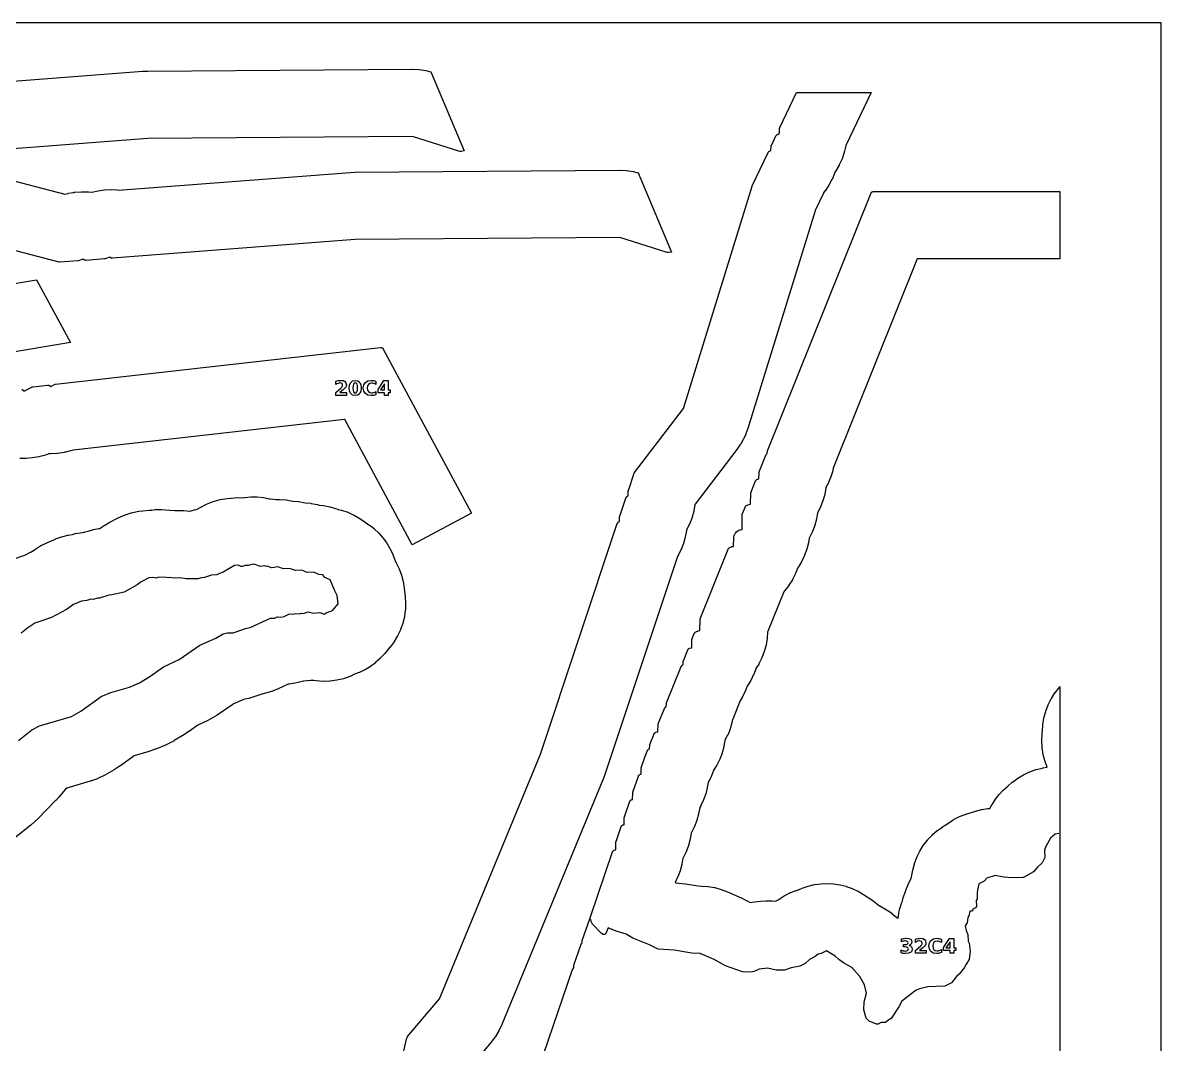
# Model space of a CAD drawing. Header units: millimetres. Extents: x 0 to 841, y 0 to 594.
# Drawn here: x 503.3 to 841, y 290.9 to 594 of the extents above; entities that cross this region are included whole.
import ezdxf

# ---------------------------------------------------------------- set-up
doc = ezdxf.new("R2010")
doc.units = ezdxf.units.MM
for name, color, linetype in [('CUT', 1, 'Continuous'), ('ENGRAVE', 5, 'Continuous'), ('SHEET_EDGE_DO_NOT_CUT', 8, 'Continuous')]:
    doc.layers.add(name, color=color, linetype=linetype)

msp = doc.modelspace()

# ---------------------------------------------------------------- linework, layer by layer
at = {"layer": 'CUT'}
for points in [[(469.58, 574.27), (538.87, 579.61), (538.88, 579.61), (540.26, 579.67), (540.28, 579.67), (618.72, 580.24), (618.75, 580.24), (620.78, 580.15), (620.83, 580.15), (622.82, 579.85), (622.87, 579.84), (624.31, 579.47), (634.21, 555.97), (633.32, 555.82), (633.32, 555.82), (633.28, 555.81), (633.23, 555.81), (633.18, 555.81), (633.02, 555.83), (632.97, 555.84), (632.93, 555.85), (618.89, 560.24), (618.88, 560.24), (618.87, 560.24), (540.42, 559.67), (540.4, 559.67), (468.24, 554.11)], [(609.48, 259.35), (617.24, 292.81), (617.25, 292.86), (617.27, 292.9), (617.29, 292.95), (617.37, 293.09), (617.4, 293.13), (617.42, 293.17), (626.92, 304.4), (626.93, 304.41), (626.93, 304.42), (656.84, 376.94), (656.84, 376.96), (679.64, 445.42), (679.66, 445.46), (679.68, 445.51), (679.71, 445.55), (679.84, 445.73), (679.87, 445.77), (679.9, 445.8), (679.93, 445.83), (679.97, 445.86), (680.01, 445.88), (680.05, 445.9), (680.28, 446), (680.29, 446.01), (680.29, 446.02), (680.34, 447.43), (680.34, 447.47), (680.35, 447.52), (680.36, 447.57), (682.14, 452.92), (682.16, 452.97), (682.18, 453.01), (682.21, 453.05), (682.34, 453.23), (682.36, 453.27), (682.4, 453.3), (682.43, 453.33), (682.47, 453.36), (682.51, 453.39), (682.55, 453.4), (682.78, 453.51), (682.79, 453.51), (682.8, 453.52), (682.88, 453.81), (682.88, 453.82), (682.88, 453.83), (682.9, 455.11), (682.9, 455.16), (682.91, 455.21), (682.92, 455.26), (684.63, 460.37), (684.65, 460.42), (684.67, 460.47), (684.7, 460.52), (699.25, 479.54), (699.26, 479.55), (699.26, 479.56), (719.61, 545.51), (719.63, 545.57), (724.35, 555.51), (724.38, 555.56), (724.4, 555.6), (724.43, 555.64), (724.6, 555.81), (724.63, 555.85), (724.67, 555.88), (724.7, 555.9), (724.75, 555.93), (724.79, 555.94), (725.2, 556.1), (725.21, 556.11), (725.22, 556.12), (725.3, 557.41), (725.3, 557.46), (725.31, 557.51), (725.33, 557.55), (725.35, 557.6), (726.68, 560.42), (726.71, 560.47), (726.74, 560.51), (726.77, 560.55), (726.98, 560.77), (727.02, 560.8), (727.06, 560.83), (727.11, 560.86), (727.15, 560.88), (727.68, 561.1), (727.7, 561.11), (727.7, 561.12), (727.78, 561.4), (727.79, 561.41), (727.79, 561.42), (727.79, 562.57), (727.79, 562.62), (727.8, 562.66), (727.81, 562.7), (727.85, 562.85), (727.86, 562.89), (727.88, 562.93), (732.78, 573.26), (754.92, 573.26), (747.45, 557.54), (747.45, 557.52), (747.45, 557.51), (747.06, 555.89), (747.06, 555.86), (746.97, 555.58), (746.97, 555.55), (746.32, 553.67), (746.31, 553.63), (745.48, 551.83), (745.46, 551.79), (744.46, 550.09), (744.43, 550.04), (744.24, 549.78), (744.23, 549.77), (744.22, 549.75), (744.08, 549.29), (744.07, 549.25), (743.35, 547.52), (743.33, 547.48), (742.44, 545.83), (742.42, 545.78), (741.38, 544.23), (741.35, 544.19), (740.8, 543.5), (740.79, 543.49), (740.78, 543.48), (738.31, 538.28), (738.3, 538.24), (718.37, 473.66), (718.37, 473.64), (717.78, 472.01), (717.77, 471.97), (717.04, 470.4), (717.02, 470.36), (716.17, 468.87), (716.14, 468.83), (715.15, 467.41), (715.14, 467.39), (702.7, 451.12), (702.69, 451.11), (702.69, 451.1), (702.69, 451.07), (702.68, 451.03), (702.36, 449.16), (702.35, 449.11), (701.85, 447.28), (701.83, 447.23), (701.16, 445.46), (701.14, 445.42), (700.29, 443.72), (700.27, 443.67), (700.19, 443.55), (700.19, 443.54), (700.18, 443.53), (700.16, 443.3), (700.16, 443.25), (699.82, 441.4), (699.8, 441.35), (699.29, 439.54), (699.27, 439.5), (698.58, 437.74), (698.56, 437.7), (697.7, 436.02), (697.68, 435.98), (697.48, 435.67), (697.47, 435.66), (697.47, 435.65), (675.82, 370.64), (675.81, 370.62), (675.33, 369.34), (675.33, 369.32), (645.42, 296.8), (645.41, 296.77), (644.54, 294.94), (644.52, 294.89), (643.47, 293.17), (643.44, 293.12), (642.21, 291.51), (642.19, 291.49), (635.68, 283.78)], [(495.94, 548.32), (515.78, 543.16), (515.79, 543.15), (515.81, 543.16), (516.7, 543.39), (516.74, 543.4), (518.39, 543.68), (518.41, 543.69), (518.71, 543.73), (518.74, 543.73), (520.69, 543.88), (520.74, 543.88), (522.68, 543.84), (522.73, 543.84), (523.66, 543.72), (523.68, 543.72), (523.69, 543.73), (523.76, 543.75), (523.8, 543.76), (525.6, 544.17), (525.65, 544.18), (527.48, 544.42), (527.52, 544.43), (529.36, 544.49), (529.41, 544.49), (531.25, 544.39), (531.3, 544.38), (531.7, 544.32), (531.71, 544.32), (531.72, 544.32), (600.37, 549.61), (600.38, 549.61), (601.76, 549.67), (601.78, 549.67), (680.22, 550.24), (680.25, 550.24), (682.28, 550.15), (682.33, 550.15), (684.32, 549.85), (684.37, 549.84), (685.81, 549.47), (695.71, 525.97), (694.82, 525.82), (694.82, 525.82), (694.78, 525.81), (694.73, 525.81), (694.68, 525.81), (694.52, 525.83), (694.47, 525.84), (694.43, 525.85), (680.39, 530.24), (680.38, 530.24), (680.37, 530.24), (601.92, 529.67), (601.9, 529.67), (529.89, 524.12), (529.85, 524.12), (529.8, 524.12), (529.76, 524.12), (529.59, 524.15), (529.54, 524.16), (529.49, 524.18), (529.45, 524.2), (529.4, 524.23), (529.36, 524.26), (529.15, 524.43), (529.14, 524.44), (529.13, 524.44), (528.83, 524.4), (528.82, 524.4), (528.81, 524.4), (527.7, 523.97), (527.66, 523.96), (527.61, 523.94), (527.56, 523.94), (522, 523.51), (521.96, 523.51), (521.92, 523.51), (521.88, 523.52), (521.71, 523.55), (521.66, 523.56), (521.61, 523.57), (521.56, 523.6), (521.52, 523.62), (521.47, 523.65), (521.27, 523.82), (521.26, 523.83), (521.25, 523.83), (520.95, 523.79), (520.94, 523.79), (520.93, 523.79), (519.82, 523.36), (519.77, 523.35), (519.73, 523.34), (519.68, 523.33), (514.25, 522.92), (514.19, 522.92), (514.14, 522.92), (514.08, 522.93), (490.91, 528.96)], [(649.17, 262.62), (666.34, 313.08), (666.34, 313.08), (666.36, 313.12), (666.38, 313.16), (666.4, 313.2), (666.43, 313.24), (666.71, 313.57), (666.71, 313.58), (666.72, 313.59), (666.75, 314.23), (666.76, 314.28), (666.77, 314.32), (666.78, 314.36), (668.9, 320.59), (668.92, 320.64), (668.94, 320.68), (668.97, 320.73), (669.2, 321.03), (669.21, 321.04), (669.21, 321.05), (669.25, 321.57), (669.25, 321.61), (669.26, 321.65), (669.27, 321.69), (671.48, 328.17), (671.49, 328.21), (671.51, 328.24), (671.53, 328.28), (671.7, 328.53), (671.71, 328.54), (671.71, 328.55), (671.74, 328.9), (671.75, 328.96), (671.77, 329.01), (678.22, 347.98), (678.24, 348.02), (678.26, 348.06), (678.28, 348.1), (678.31, 348.13), (678.46, 348.33), (678.49, 348.36), (678.53, 348.4), (678.57, 348.43), (678.61, 348.45), (678.65, 348.47), (678.7, 348.49), (678.75, 348.5), (679.18, 348.6), (679.2, 348.6), (679.2, 348.61), (679.24, 350.89), (679.24, 350.94), (679.25, 351), (679.27, 351.05), (680.78, 355.48), (680.8, 355.53), (680.83, 355.58), (680.86, 355.63), (680.89, 355.67), (681.05, 355.83), (681.09, 355.87), (681.13, 355.9), (681.18, 355.93), (681.22, 355.95), (681.27, 355.97), (681.32, 355.98), (681.68, 356.04), (681.69, 356.04), (681.69, 356.06), (681.73, 358.22), (681.74, 358.27), (681.75, 358.32), (681.76, 358.37), (683.34, 362.99), (683.36, 363.04), (683.38, 363.09), (683.41, 363.13), (683.45, 363.17), (683.61, 363.34), (683.64, 363.37), (683.69, 363.4), (683.73, 363.43), (683.78, 363.45), (683.82, 363.47), (683.87, 363.48), (684.17, 363.54), (684.19, 363.54), (684.19, 363.56), (684.23, 365.55), (684.23, 365.6), (684.24, 365.66), (684.26, 365.7), (685.89, 370.5), (685.91, 370.55), (685.93, 370.59), (685.96, 370.63), (685.99, 370.67), (686.11, 370.8), (686.14, 370.84), (686.18, 370.87), (686.22, 370.9), (686.26, 370.93), (686.31, 370.94), (686.36, 370.96), (686.67, 371.04), (686.68, 371.04), (686.68, 371.06), (686.71, 372.81), (686.71, 372.86), (686.72, 372.92), (686.73, 372.97), (687.78, 376.05), (687.79, 376.07), (688.59, 378.06), (688.61, 378.1), (688.63, 378.14), (688.65, 378.18), (688.68, 378.21), (688.79, 378.33), (688.82, 378.36), (688.86, 378.4), (688.9, 378.42), (688.95, 378.45), (688.99, 378.47), (689.2, 378.54), (689.21, 378.54), (689.21, 378.56), (689.26, 379.65), (689.26, 379.71), (689.28, 379.77), (689.29, 379.82), (690.59, 383.05), (690.61, 383.1), (690.64, 383.14), (690.67, 383.18), (690.71, 383.22), (690.87, 383.38), (690.91, 383.41), (690.95, 383.44), (690.99, 383.47), (691.03, 383.49), (691.08, 383.5), (691.13, 383.51), (691.67, 383.61), (691.68, 383.62), (691.68, 383.63), (691.74, 385.85), (691.74, 385.89), (691.75, 385.93), (691.76, 385.98), (691.77, 386.02), (693.6, 390.57), (693.62, 390.61), (693.64, 390.65), (693.67, 390.68), (693.7, 390.72), (693.81, 390.84), (693.84, 390.88), (693.88, 390.9), (693.91, 390.93), (693.95, 390.95), (694, 390.97), (694.17, 391.04), (694.18, 391.04), (694.18, 391.06), (694.23, 392.07), (694.24, 392.13), (694.25, 392.18), (694.27, 392.23), (698.59, 403.03), (698.61, 403.06), (698.63, 403.1), (698.65, 403.14), (698.76, 403.28), (698.79, 403.32), (698.83, 403.36), (698.87, 403.39), (698.91, 403.42), (698.95, 403.44), (699.16, 403.54), (699.17, 403.54), (699.18, 403.56), (699.21, 404.47), (699.21, 404.52), (699.22, 404.56), (699.23, 404.6), (699.24, 404.64), (700.56, 407.94), (700.58, 407.98), (700.6, 408.02), (700.63, 408.06), (700.65, 408.09), (700.83, 408.28), (700.86, 408.32), (700.9, 408.35), (700.94, 408.37), (700.98, 408.4), (701.02, 408.41), (701.06, 408.43), (701.11, 408.44), (701.69, 408.54), (701.7, 408.55), (701.71, 408.56), (701.76, 410.82), (701.76, 410.86), (701.77, 410.9), (701.78, 410.95), (701.79, 410.99), (702.49, 412.76), (702.52, 412.81), (702.55, 412.86), (702.66, 413.02), (702.69, 413.06), (702.72, 413.09), (702.76, 413.12), (702.79, 413.15), (703.08, 413.33), (703.12, 413.36), (703.17, 413.38), (703.52, 413.52), (703.57, 413.53), (703.63, 413.55), (704.15, 413.63), (704.16, 413.63), (704.16, 413.64), (704.2, 416.92), (704.2, 416.97), (704.21, 417.01), (704.22, 417.06), (704.24, 417.1), (712.53, 437.8), (712.55, 437.86), (712.58, 437.9), (712.69, 438.06), (712.72, 438.09), (712.75, 438.13), (712.79, 438.16), (712.83, 438.19), (713.07, 438.34), (713.11, 438.37), (713.15, 438.39), (713.51, 438.53), (713.56, 438.55), (713.62, 438.56), (714.15, 438.64), (714.16, 438.65), (714.16, 438.66), (714.19, 441.26), (714.19, 441.32), (714.2, 441.38), (714.34, 441.92), (714.35, 441.96), (714.37, 442), (714.39, 442.04), (714.64, 442.49), (714.67, 442.53), (714.7, 442.57), (715.04, 442.96), (715.08, 443), (715.13, 443.04), (715.52, 443.31), (715.56, 443.34), (715.61, 443.37), (715.98, 443.52), (716.03, 443.54), (716.09, 443.55), (716.64, 443.64), (716.65, 443.65), (716.65, 443.66), (716.72, 448.16), (716.72, 448.21), (716.73, 448.26), (716.74, 448.3), (716.76, 448.35), (717.63, 450.43), (717.65, 450.48), (717.68, 450.52), (717.71, 450.56), (717.74, 450.6), (717.78, 450.63), (717.82, 450.66), (718.22, 450.91), (718.26, 450.93), (718.29, 450.95), (718.34, 450.97), (718.38, 450.98), (719.14, 451.15), (719.15, 451.15), (719.15, 451.16), (719.21, 454.39), (719.21, 454.43), (719.22, 454.48), (719.23, 454.52), (719.25, 454.56), (720.68, 458.12), (720.7, 458.17), (720.72, 458.21), (720.76, 458.25), (720.79, 458.29), (720.94, 458.43), (720.97, 458.46), (721.01, 458.49), (721.05, 458.52), (721.1, 458.54), (721.14, 458.55), (721.19, 458.57), (721.63, 458.65), (721.64, 458.65), (721.64, 458.67), (721.7, 460.6), (721.7, 460.65), (721.71, 460.69), (721.72, 460.73), (721.74, 460.77), (723.71, 465.7), (723.73, 465.75), (723.76, 465.79), (723.83, 465.91), (723.86, 465.95), (723.9, 465.98), (723.93, 466.02), (723.97, 466.05), (724.13, 466.15), (724.14, 466.16), (724.14, 466.17), (724.19, 466.83), (724.19, 466.88), (724.21, 466.93), (724.22, 466.98), (754.91, 543.5), (754.93, 543.54), (754.95, 543.58), (754.97, 543.61), (755, 543.65), (755.03, 543.68), (755.13, 543.77), (755.17, 543.8), (755.21, 543.83), (755.25, 543.85), (755.3, 543.87), (755.34, 543.88), (755.52, 543.93), (755.56, 543.93), (755.6, 543.94), (755.64, 543.94), (810.93, 543.94), (810.93, 523.94), (768.61, 523.94), (768.6, 523.94), (768.6, 523.93), (743.73, 461.88), (743.72, 461.87), (743.72, 461.86), (743.57, 461.15), (743.56, 461.1), (743.02, 459.32), (743, 459.27), (742.29, 457.55), (742.27, 457.5), (741.55, 456.14), (741.54, 456.13), (741.54, 456.12), (741.54, 456.07), (741.53, 456.02), (741.19, 454.1), (741.18, 454.05), (740.65, 452.18), (740.64, 452.14), (739.92, 450.33), (739.9, 450.28), (739.05, 448.61), (739.04, 448.6), (739.04, 448.59), (738.74, 446.81), (738.73, 446.76), (738.23, 444.9), (738.21, 444.85), (737.53, 443.05), (737.51, 443.01), (736.65, 441.28), (736.63, 441.24), (736.54, 441.1), (736.53, 441.09), (736.53, 441.07), (736.32, 439.7), (736.32, 439.65), (735.86, 437.83), (735.85, 437.78), (735.22, 436.01), (735.21, 435.96), (734.41, 434.26), (734.39, 434.22), (733.44, 432.6), (733.41, 432.56), (733.14, 432.18), (733.13, 432.17), (733.13, 432.16), (732.53, 430.6), (732.51, 430.55), (731.63, 428.79), (731.61, 428.75), (730.56, 427.09), (730.53, 427.04), (729.32, 425.5), (729.28, 425.46), (729.03, 425.19), (729.02, 425.19), (729.02, 425.17), (724.2, 413.16), (724.2, 413.15), (724.2, 413.14), (724.09, 411.4), (724.09, 411.35), (723.77, 409.41), (723.76, 409.36), (723.25, 407.46), (723.24, 407.42), (722.54, 405.58), (722.52, 405.53), (721.64, 403.77), (721.62, 403.73), (720.75, 402.36), (720.75, 402.35), (720.74, 402.34), (720.1, 400.63), (720.08, 400.58), (719.23, 398.86), (719.21, 398.82), (718.19, 397.19), (718.17, 397.15), (718.16, 397.14), (718.16, 397.13), (718.15, 397.12), (717.57, 395.58), (717.55, 395.54), (716.72, 393.87), (716.7, 393.83), (715.99, 392.68), (715.99, 392.67), (715.98, 392.66), (713.87, 387.38), (713.86, 387.37), (713.86, 387.36), (713.66, 386.33), (713.65, 386.28), (713.11, 384.46), (713.1, 384.42), (712.39, 382.66), (712.36, 382.62), (711.59, 381.14), (711.58, 381.12), (711.58, 381.11), (711.26, 379.24), (711.25, 379.19), (710.74, 377.35), (710.73, 377.3), (710.05, 375.52), (710.03, 375.47), (709.17, 373.76), (709.15, 373.72), (708.19, 372.2), (708.19, 372.19), (708.18, 372.18), (707.59, 370.6), (707.57, 370.56), (706.75, 368.89), (706.72, 368.84), (706.58, 368.61), (706.57, 368.6), (706.57, 368.58), (706.34, 367.08), (706.33, 367.03), (705.87, 365.23), (705.86, 365.19), (705.23, 363.44), (705.21, 363.4), (704.42, 361.72), (704.4, 361.67), (704.09, 361.15), (704.09, 361.14), (704.09, 361.13), (703.77, 359.27), (703.76, 359.22), (703.26, 357.37), (703.24, 357.32), (702.56, 355.52), (702.54, 355.48), (701.68, 353.76), (701.65, 353.71), (701.59, 353.62), (701.59, 353.61), (701.58, 353.6), (701.28, 351.8), (701.27, 351.75), (700.77, 349.89), (700.75, 349.84), (700.07, 348.03), (700.05, 347.99), (699.18, 346.26), (699.16, 346.22), (699.1, 346.12), (699.09, 346.11), (699.09, 346.1), (698.79, 344.31), (698.78, 344.26), (698.27, 342.39), (698.26, 342.35), (697.57, 340.54), (697.55, 340.49), (696.78, 338.94), (696.77, 338.92), (696.78, 338.92), (697.03, 338.8), (697.04, 338.8), (697.05, 338.8), (697.76, 338.75), (697.79, 338.75), (699.87, 338.51), (699.9, 338.51), (703.6, 337.87), (703.61, 337.87), (703.62, 337.87), (704.58, 337.86), (704.6, 337.85), (706.55, 337.72), (706.6, 337.72), (708.52, 337.4), (708.57, 337.39), (710.45, 336.87), (710.5, 336.86), (712.32, 336.16), (712.35, 336.15), (716.42, 334.35), (716.44, 334.34), (717.92, 333.61), (717.94, 333.6), (719.02, 333.01), (719.03, 333.01), (719.04, 333.01), (719.58, 333.09), (719.6, 333.09), (722.08, 333.36), (722.1, 333.36), (723.81, 333.47), (723.85, 333.48), (725.55, 333.44), (725.6, 333.43), (726.57, 333.33), (726.58, 333.33), (726.59, 333.33), (727.58, 333.88), (727.61, 333.9), (727.93, 334.14), (727.97, 334.17), (729.46, 335.1), (729.5, 335.12), (731.07, 335.91), (731.11, 335.92), (732.74, 336.57), (732.78, 336.58), (733.33, 336.74), (733.37, 336.76), (734.45, 337.24), (734.5, 337.26), (736.25, 337.85), (736.3, 337.86), (738.11, 338.29), (738.15, 338.3), (739.99, 338.54), (740.04, 338.55), (741.89, 338.62), (741.94, 338.62), (743.79, 338.52), (743.84, 338.51), (745.67, 338.24), (745.72, 338.23), (747.51, 337.77), (747.56, 337.76), (749.31, 337.14), (749.35, 337.12), (751.03, 336.34), (751.07, 336.32), (752.68, 335.37), (752.7, 335.36), (755.17, 333.75), (755.2, 333.73), (757.43, 332.03), (757.46, 332.01), (757.46, 332.01), (757.47, 332), (757.48, 331.99), (759.16, 331.04), (759.18, 331.02), (760.95, 329.88), (760.99, 329.85), (762.61, 328.54), (762.65, 328.51), (762.93, 328.23), (762.94, 328.22), (762.94, 328.23), (763.02, 329.03), (763.03, 329.07), (763.39, 330.88), (763.4, 330.92), (763.94, 332.68), (763.95, 332.73), (764.23, 333.41), (764.24, 333.45), (764.48, 334.38), (764.49, 334.42), (765.13, 336.2), (765.15, 336.24), (765.15, 336.25), (765.15, 336.25), (765.16, 336.26), (765.42, 337.12), (765.43, 337.17), (766.19, 338.99), (766.21, 339.03), (766.78, 340.08), (766.78, 340.09), (766.79, 340.1), (767.28, 342.53), (767.29, 342.55), (767.78, 344.47), (767.8, 344.52), (768.48, 346.37), (768.5, 346.42), (769.36, 348.19), (769.38, 348.23), (770.42, 349.9), (770.45, 349.95), (771.65, 351.51), (771.69, 351.55), (773.04, 352.98), (773.08, 353.01), (774.57, 354.3), (774.61, 354.33), (776.22, 355.46), (776.26, 355.49), (776.82, 355.8), (776.82, 355.8), (776.83, 355.81), (777.76, 356.53), (777.8, 356.56), (779.52, 357.64), (779.57, 357.67), (781.39, 358.56), (781.44, 358.58), (783.36, 359.28), (783.39, 359.29), (785.86, 360.05), (785.89, 360.06), (787.71, 360.52), (787.75, 360.53), (789.6, 360.82), (789.65, 360.83), (790.14, 360.85), (790.16, 360.86), (790.16, 360.87), (790.89, 362.12), (790.9, 362.14), (791.84, 363.61), (791.87, 363.64), (792.92, 365.01), (792.95, 365.04), (794.13, 366.31), (794.16, 366.34), (795.45, 367.51), (795.47, 367.53), (796.82, 368.64), (796.84, 368.66), (798.42, 369.83), (798.46, 369.86), (800.14, 370.87), (800.18, 370.89), (801.95, 371.72), (802, 371.74), (803.85, 372.39), (803.89, 372.41), (805.81, 372.87), (805.83, 372.88), (807.18, 373.13), (807.19, 373.14), (807.19, 373.15), (806.56, 374.79), (806.54, 374.84), (806.01, 376.8), (806, 376.85), (805.67, 378.86), (805.67, 378.91), (805.55, 380.95), (805.55, 381), (805.65, 383.03), (805.66, 383.09), (805.78, 383.85), (805.78, 383.87), (805.87, 385.64), (805.88, 385.69), (806.2, 387.67), (806.21, 387.72), (806.72, 389.66), (806.74, 389.71), (807.45, 391.58), (807.47, 391.63), (808.38, 393.42), (808.4, 393.47), (809.48, 395.16), (809.51, 395.2), (810.58, 396.54), (810.59, 396.55), (810.79, 396.82), (810.8, 396.84), (810.93, 397.04), (810.93, 262.62)], [(396.46, 499.2), (507.4, 517.74), (517.41, 499.14), (399.24, 479.38)], [(502.97, 485.26), (503.64, 484.77), (503.65, 484.76), (503.66, 484.77), (503.97, 484.83), (503.98, 484.84), (503.99, 484.84), (506.18, 485.96), (506.23, 485.98), (506.27, 486), (506.31, 486.01), (506.36, 486.01), (510.64, 486.49), (510.68, 486.5), (510.73, 486.5), (510.77, 486.49), (510.82, 486.48), (510.99, 486.44), (511.03, 486.42), (511.08, 486.41), (511.12, 486.39), (511.15, 486.36), (511.19, 486.33), (511.43, 486.13), (511.44, 486.12), (511.46, 486.12), (511.74, 486.18), (511.75, 486.18), (511.76, 486.19), (512.86, 486.72), (512.91, 486.74), (512.97, 486.76), (513.02, 486.77), (609.39, 497.66), (609.43, 497.66), (609.48, 497.66), (609.52, 497.66), (609.71, 497.63), (609.75, 497.62), (609.79, 497.61), (609.84, 497.59), (609.88, 497.58), (609.91, 497.55), (609.96, 497.52), (610, 497.49), (610.04, 497.46), (610.07, 497.42), (610.1, 497.38), (610.13, 497.34), (636.4, 448.52), (618.82, 439.06), (598.77, 476.32), (598.76, 476.33), (598.75, 476.33), (518.24, 467.23), (518.22, 467.23), (518.21, 467.22), (517.51, 466.98), (517.47, 466.97), (515.91, 466.57), (515.89, 466.56), (515.6, 466.5), (515.57, 466.5), (513.59, 466.18), (513.53, 466.18), (511.54, 466.06), (511.48, 466.06), (511.04, 466.09), (511.03, 466.09), (511.01, 466.08), (510.02, 465.72), (509.98, 465.71), (508.4, 465.28), (508.38, 465.28), (508.08, 465.21), (508.05, 465.2), (506.2, 464.87), (506.15, 464.87), (504.29, 464.72), (504.25, 464.72), (502.38, 464.75)], [(500.39, 434.81), (503.89, 436), (503.9, 436), (503.91, 436.01), (505.8, 437), (505.83, 437.02), (506.82, 437.72), (506.85, 437.73), (508.65, 438.87), (508.7, 438.89), (510.62, 439.82), (510.64, 439.83), (513, 440.82), (513.03, 440.83), (514.8, 441.47), (514.85, 441.49), (516.67, 441.96), (516.71, 441.97), (518.04, 442.17), (518.07, 442.18), (518.85, 442.41), (518.9, 442.42), (520.98, 442.79), (521.03, 442.8), (521.37, 442.82), (521.38, 442.82), (521.39, 442.83), (521.73, 442.9), (521.77, 442.91), (521.77, 442.91), (521.78, 442.92), (521.79, 442.92), (522.64, 443.19), (522.66, 443.2), (524.22, 443.63), (524.26, 443.64), (525.84, 443.94), (525.88, 443.95), (526.21, 443.99), (526.23, 443.99), (526.24, 443.99), (526.26, 444.01), (526.29, 444.02), (526.51, 444.19), (526.52, 444.2), (527.77, 445.05), (527.8, 445.07), (529.11, 445.82), (529.13, 445.83), (531.36, 446.99), (531.38, 447), (533.36, 447.9), (533.41, 447.92), (535.46, 448.59), (535.51, 448.6), (537.64, 449.04), (537.66, 449.05), (538.85, 449.23), (538.88, 449.23), (540.79, 449.43), (540.84, 449.43), (541.54, 449.43), (541.56, 449.43), (542.6, 449.53), (542.65, 449.53), (544.46, 449.53), (544.49, 449.53), (546.85, 449.43), (546.87, 449.43), (548.36, 449.29), (548.38, 449.29), (548.68, 449.28), (548.71, 449.28), (548.74, 449.28), (549.01, 449.29), (549.04, 449.29), (550.99, 449.28), (551.04, 449.28), (552.88, 449.08), (552.89, 449.08), (552.91, 449.09), (554.15, 449.48), (554.2, 449.49), (555, 449.66), (555.01, 449.66), (555.02, 449.67), (555.89, 450.18), (555.92, 450.19), (557.76, 451.16), (557.81, 451.18), (559.74, 451.94), (559.79, 451.96), (561.79, 452.51), (561.84, 452.52), (563.89, 452.86), (563.92, 452.87), (565.04, 452.99), (565.07, 452.99), (567.11, 453.11), (567.17, 453.11), (568.41, 453.05), (568.42, 453.05), (568.44, 453.05), (569.08, 453.17), (569.13, 453.17), (570.93, 453.32), (570.98, 453.32), (572.79, 453.3), (572.84, 453.3), (574.65, 453.11), (574.67, 453.11), (575.16, 453.04), (575.19, 453.03), (576.35, 452.79), (576.36, 452.78), (576.37, 452.78), (576.65, 452.78), (576.7, 452.77), (578.44, 452.55), (578.45, 452.55), (578.46, 452.55), (579.39, 452.57), (579.44, 452.57), (581.41, 452.42), (581.46, 452.42), (583.39, 452.07), (583.41, 452.07), (585.08, 451.93), (585.13, 451.92), (587.05, 451.56), (587.08, 451.56), (588.76, 451.41), (588.81, 451.4), (590.63, 451.06), (590.68, 451.05), (591.22, 450.89), (591.24, 450.89), (591.25, 450.88), (592.39, 450.78), (592.45, 450.78), (594.4, 450.4), (594.45, 450.39), (596.35, 449.82), (596.39, 449.8), (596.81, 449.63), (596.82, 449.62), (596.83, 449.62), (597.75, 449.41), (597.8, 449.39), (599.66, 448.75), (599.71, 448.74), (601.5, 447.91), (601.54, 447.89), (603.24, 446.89), (603.28, 446.87), (604.22, 446.17), (604.23, 446.17), (604.24, 446.16), (604.37, 446.09), (604.41, 446.07), (605.98, 445.07), (606.02, 445.04), (607.49, 443.9), (607.52, 443.87), (608.87, 442.59), (608.9, 442.56), (610.13, 441.16), (610.16, 441.12), (611.24, 439.61), (611.27, 439.57), (612.2, 437.96), (612.22, 437.92), (613.01, 436.22), (613.02, 436.2), (613.89, 434.04), (613.9, 434.02), (614.06, 433.74), (614.07, 433.71), (614.92, 431.98), (614.94, 431.93), (615.61, 430.14), (615.63, 430.09), (616.12, 428.24), (616.13, 428.19), (616.44, 426.28), (616.44, 426.26), (616.72, 423.8), (616.72, 423.78), (616.84, 421.81), (616.84, 421.76), (616.77, 419.79), (616.76, 419.74), (616.49, 417.8), (616.48, 417.75), (616.01, 415.84), (616, 415.8), (615.34, 413.95), (615.32, 413.9), (614.48, 412.12), (614.46, 412.08), (613.44, 410.4), (613.41, 410.36), (612.23, 408.78), (612.21, 408.76), (610.58, 406.8), (610.57, 406.78), (609.32, 405.42), (609.29, 405.38), (607.93, 404.15), (607.89, 404.12), (606.42, 403.02), (606.39, 403), (604.82, 402.04), (604.78, 402.02), (603.13, 401.22), (603.09, 401.2), (601.73, 400.69), (601.71, 400.68), (600.39, 400.06), (600.34, 400.04), (598.45, 399.38), (598.4, 399.37), (596.46, 398.91), (596.41, 398.9), (594.43, 398.64), (594.38, 398.64), (592.38, 398.58), (592.33, 398.58), (590.34, 398.73), (590.29, 398.74), (589.58, 398.86), (589.56, 398.86), (589.55, 398.86), (589.38, 398.86), (589.33, 398.86), (589.07, 398.87), (589.06, 398.87), (589.05, 398.87), (588.7, 398.81), (588.64, 398.81), (586.65, 398.69), (586.64, 398.69), (586.63, 398.68), (586.59, 398.67), (586.55, 398.66), (584.95, 398.25), (584.93, 398.24), (584.07, 398.06), (584.05, 398.06), (582.35, 397.78), (582.3, 397.77), (582.27, 397.77), (582.25, 397.77), (582.24, 397.76), (582.1, 397.73), (582.07, 397.72), (582.04, 397.72), (582.03, 397.71), (579.03, 396.34), (579.01, 396.34), (577.4, 395.69), (577.36, 395.67), (575.71, 395.17), (575.67, 395.16), (574.56, 394.93), (574.53, 394.92), (572.45, 394.17), (572.42, 394.16), (570.38, 393.55), (570.33, 393.54), (569.04, 393.3), (569.03, 393.3), (569.02, 393.29), (568.57, 393.07), (568.55, 393.06), (565.61, 391.78), (565.6, 391.77), (565.59, 391.76), (560.98, 388.6), (560.97, 388.59), (559.61, 387.74), (559.58, 387.72), (558.16, 386.98), (558.14, 386.97), (555.22, 385.6), (555.21, 385.6), (555.2, 385.59), (552.69, 383.78), (552.67, 383.77), (551.29, 382.86), (551.27, 382.85), (548.19, 380.99), (548.15, 380.97), (545.65, 379.7), (545.62, 379.69), (542.72, 378.47), (542.69, 378.46), (540.42, 377.66), (540.39, 377.65), (536.32, 376.49), (536.31, 376.49), (536.3, 376.48), (532.24, 373.55), (532.22, 373.53), (530.43, 372.38), (530.41, 372.36), (527.61, 370.77), (527.58, 370.75), (525.53, 369.74), (525.48, 369.71), (523.33, 368.94), (523.3, 368.93), (516.35, 366.9), (516.34, 366.9), (516.33, 366.89), (515.96, 366.59), (515.95, 366.58), (515.94, 366.57), (513.85, 364.13), (513.84, 364.12), (513.04, 363.24), (513.03, 363.22), (507.77, 357.77), (507.74, 357.75), (505.69, 355.9), (505.66, 355.88), (499.79, 351.3)]]:
    msp.add_lwpolyline(points, dxfattribs=at)
at = {"layer": 'ENGRAVE'}
for points in [[(597.37, 484.27), (599.3, 484.27), (599.3, 483.44), (596.12, 483.44), (596.12, 484.27), (597.72, 485.68), (597.9, 485.87), (598.03, 486.06), (598.11, 486.25), (598.13, 486.44), (598.08, 486.72), (597.93, 486.94), (597.69, 487.08), (597.38, 487.13), (597.1, 487.1), (596.8, 487.01), (596.48, 486.87), (596.13, 486.68), (596.13, 487.64), (596.51, 487.75), (596.88, 487.83), (597.25, 487.88), (597.61, 487.9), (598.31, 487.81), (598.83, 487.55), (599.16, 487.14), (599.27, 486.59), (599.22, 486.24), (599.08, 485.92), (598.8, 485.56), (598.31, 485.09), (597.37, 484.27)], [(603.71, 485.63), (603.59, 484.66), (603.24, 483.95), (602.67, 483.51), (601.91, 483.36), (601.14, 483.51), (600.58, 483.95), (600.22, 484.66), (600.11, 485.63), (600.22, 486.59), (600.58, 487.31), (601.14, 487.75), (601.91, 487.9), (602.67, 487.75), (603.24, 487.31), (603.59, 486.59), (603.71, 485.63)], [(602.58, 485.64), (602.54, 486.33), (602.43, 486.79), (602.22, 487.04), (601.91, 487.13), (601.6, 487.04), (601.39, 486.79), (601.27, 486.33), (601.23, 485.64), (601.27, 484.93), (601.39, 484.47), (601.6, 484.21), (601.91, 484.13), (602.22, 484.21), (602.42, 484.47), (602.54, 484.93), (602.58, 485.64)], [(608.01, 483.68), (607.7, 483.54), (607.37, 483.44), (607.02, 483.38), (606.66, 483.36), (605.68, 483.51), (604.93, 483.97), (604.45, 484.69), (604.29, 485.63), (604.45, 486.57), (604.93, 487.29), (605.68, 487.74), (606.66, 487.9), (607.02, 487.88), (607.37, 487.81), (607.7, 487.71), (608.01, 487.57), (608.01, 486.67), (607.7, 486.85), (607.4, 486.98), (607.08, 487.05), (606.75, 487.08), (606.22, 486.98), (605.8, 486.69), (605.55, 486.23), (605.46, 485.63), (605.55, 485.02), (605.8, 484.56), (606.22, 484.27), (606.75, 484.18), (607.08, 484.2), (607.4, 484.28), (607.7, 484.4), (608.01, 484.59), (608.01, 483.68)], [(610.42, 487.82), (611.67, 487.82), (611.67, 485.06), (612.3, 485.06), (612.3, 484.24), (611.67, 484.24), (611.67, 483.44), (610.61, 483.44), (610.61, 484.24), (608.67, 484.24), (608.67, 485.21), (610.42, 487.82)], [(610.61, 486.89), (609.37, 485.06), (610.61, 485.06), (610.61, 486.89)], [(766.21, 320.25), (766.6, 320.1), (766.88, 319.86), (767.05, 319.53), (767.11, 319.14), (766.99, 318.56), (766.61, 318.15), (766, 317.89), (765.16, 317.81), (764.82, 317.82), (764.48, 317.86), (764.15, 317.93), (763.81, 318.03), (763.81, 318.9), (764.13, 318.76), (764.44, 318.66), (764.75, 318.6), (765.06, 318.58), (765.45, 318.62), (765.74, 318.73), (765.92, 318.92), (765.98, 319.18), (765.92, 319.44), (765.74, 319.63), (765.43, 319.75), (765.01, 319.78), (764.56, 319.78), (764.56, 320.51), (765.04, 320.51), (765.41, 320.54), (765.67, 320.64), (765.83, 320.81), (765.88, 321.05), (765.83, 321.27), (765.68, 321.44), (765.43, 321.54), (765.11, 321.58), (764.83, 321.56), (764.56, 321.51), (764.28, 321.44), (764, 321.33), (764, 322.16), (764.33, 322.24), (764.66, 322.3), (764.99, 322.34), (765.31, 322.35), (766.05, 322.28), (766.58, 322.07), (766.9, 321.72), (767.01, 321.23), (766.96, 320.88), (766.8, 320.6), (766.55, 320.39), (766.21, 320.25)], [(769.32, 318.72), (771.24, 318.72), (771.24, 317.89), (768.06, 317.89), (768.06, 318.72), (769.66, 320.13), (769.84, 320.32), (769.98, 320.51), (770.05, 320.7), (770.08, 320.89), (770.03, 321.17), (769.87, 321.39), (769.63, 321.53), (769.32, 321.58), (769.05, 321.55), (768.74, 321.46), (768.42, 321.32), (768.07, 321.13), (768.07, 322.09), (768.45, 322.2), (768.83, 322.28), (769.2, 322.33), (769.56, 322.35), (770.25, 322.26), (770.78, 322), (771.1, 321.59), (771.21, 321.04), (771.17, 320.69), (771.03, 320.37), (770.74, 320.01), (770.25, 319.54), (769.32, 318.72)], [(775.78, 318.13), (775.46, 317.99), (775.13, 317.89), (774.79, 317.83), (774.43, 317.81), (773.45, 317.96), (772.7, 318.42), (772.22, 319.14), (772.06, 320.08), (772.22, 321.02), (772.7, 321.74), (773.45, 322.19), (774.43, 322.35), (774.79, 322.33), (775.13, 322.26), (775.46, 322.16), (775.78, 322.02), (775.78, 321.12), (775.47, 321.3), (775.16, 321.43), (774.85, 321.51), (774.52, 321.53), (773.98, 321.43), (773.57, 321.14), (773.31, 320.68), (773.23, 320.08), (773.31, 319.47), (773.57, 319.01), (773.98, 318.72), (774.52, 318.63), (774.85, 318.65), (775.16, 318.73), (775.47, 318.85), (775.78, 319.04), (775.78, 318.13)], [(778.19, 322.27), (779.44, 322.27), (779.44, 319.51), (780.06, 319.51), (780.06, 318.69), (779.44, 318.69), (779.44, 317.89), (778.37, 317.89), (778.37, 318.69), (776.44, 318.69), (776.44, 319.66), (778.19, 322.27)], [(778.37, 321.34), (777.14, 319.51), (778.37, 319.51), (778.37, 321.34)]]:
    msp.add_lwpolyline(points, close=True, dxfattribs=at)
for points in [[(501.98, 381.02), (505.94, 384.19), (508.2, 385.35), (517.69, 388.13), (520.51, 389.74), (526.57, 394.13), (529.4, 395.32), (534.94, 396.89), (537.87, 398.13), (540.98, 399.99), (545.02, 402.91), (549.66, 405.08), (555.85, 409.33), (560.54, 411.39), (562.76, 412.64), (563.87, 412.95), (565.66, 412.99), (569.37, 414.32), (570.74, 414.54), (576.81, 417.31), (578.06, 417.31), (578.75, 417.69), (579.93, 417.63), (580.8, 417.81), (582.45, 418.63), (583.42, 418.53), (584.24, 418.77), (585.38, 418.64), (585.98, 418.78), (586.45, 418.68), (587.94, 419.18), (589.46, 418.86), (591.44, 419.05), (592.82, 418.57), (593.28, 418.96), (595.2, 419.58), (596.85, 421.56), (596.57, 424.03), (595.81, 425.4), (594.47, 428.72), (592.85, 429.45), (592.26, 430.18), (591.14, 430.26), (589.65, 430.97), (587.68, 430.85), (586.03, 431.6), (584.16, 431.5), (582.42, 432.11), (580.66, 431.99), (578.92, 432.58), (577.17, 432.27), (575.73, 432.73), (575.45, 432.71), (575.13, 432.83), (573.66, 432.66), (572.18, 433.26), (571.67, 433.34), (570.12, 432.99), (569.23, 433), (568.33, 432.64), (567.98, 432.7), (567.25, 433.11), (566.1, 432.98), (562.71, 430.98), (561.61, 430.63), (560.83, 430.22), (559.23, 430.14), (557.18, 429.37), (556.3, 429.34), (555.26, 429.04), (551.73, 429.03), (549.91, 429.31), (548.24, 429.24), (546.85, 429.37), (546.4, 429.27), (545.96, 429.45), (543.58, 429.55), (542.82, 429.22), (541.85, 429.45), (540.63, 429.27), (538.39, 428.1), (537.17, 427.2), (533.38, 425.06), (529.74, 424.23), (528.81, 424.17), (526.04, 423.27), (525.49, 423.26), (524.14, 422.88), (523.45, 422.95), (522.31, 422.55), (520.74, 422.38), (518.36, 421.38), (516.27, 419.91), (511.82, 417.58), (506.83, 415.87), (504.75, 414.46), (502.82, 412.89)], [(810.63, 353.43), (809.57, 353.23), (808.2, 352.1), (806.75, 349.61), (806.34, 348.54), (806.44, 346.28), (805.69, 344.71), (804.25, 343.42), (803.14, 342.05), (800.12, 340.42), (799.85, 340.34), (796.78, 340.3), (794.3, 340.47), (791.75, 340.94), (789.25, 340.17), (788.47, 339.33), (786.88, 338.54), (786.37, 336.04), (786.36, 334.04), (786.07, 333.54), (786.18, 331.79), (785.9, 331.39), (785.16, 331.04), (785.07, 330.76), (784.87, 330.54), (784.61, 330.41), (784.25, 330.41), (783.9, 328.99), (783.61, 328.54), (783.44, 326.93), (782.8, 326.04), (783.11, 324.69), (783.66, 323.46), (783.76, 321.53), (783.98, 320.94), (784.3, 318.54), (784.07, 316.05), (783.1, 314.7), (782.53, 313.54), (781.05, 311.74), (780.23, 311.03), (778.74, 309.17), (776.85, 308.13), (771.75, 307.91), (769.25, 307.31), (768.35, 306.94), (764.07, 303.72), (763.21, 302.03), (760.9, 298.53), (759.86, 297.94), (759.23, 297.38), (757.96, 297.34)], [(757.96, 297.34), (756.99, 296.87), (756.51, 296.86), (754.32, 297.76), (753.43, 298.62), (752.77, 301.16), (752.87, 303.54), (753.53, 306.04), (752.96, 308.54), (751.6, 311.04), (749.25, 313.66), (746.73, 315.1), (745.36, 316.01), (744.24, 317), (741.75, 318.62), (740.1, 317.79), (739.25, 317.66), (738.37, 316.93), (736.7, 316.09), (735.37, 314.88), (733.81, 314.04), (731.18, 313.54), (729.29, 312.88), (726.79, 312.86), (724.25, 313.48), (721.75, 313.21), (720.2, 312.45), (719.25, 312.34), (716.79, 312.42), (711.76, 314.19), (708.35, 316.05), (704.25, 317.86), (701.75, 317.9), (696.52, 318.79), (691.76, 319.09), (689.23, 320.41), (684.26, 322.37), (682.23, 323.54), (679.29, 324.46), (676.9, 325.48), (676.27, 323.74), (675.92, 323.47), (675.41, 323.47), (674.97, 323.8), (672.29, 326.52), (671.87, 327.31), (671.76, 328.06)]]:
    msp.add_lwpolyline(points, dxfattribs=at)
at = {"layer": 'SHEET_EDGE_DO_NOT_CUT'}
msp.add_lwpolyline([(0, 0), (841, 0), (841, 594), (0, 594)], close=True, dxfattribs=at)

doc.saveas('drawing.dxf')
